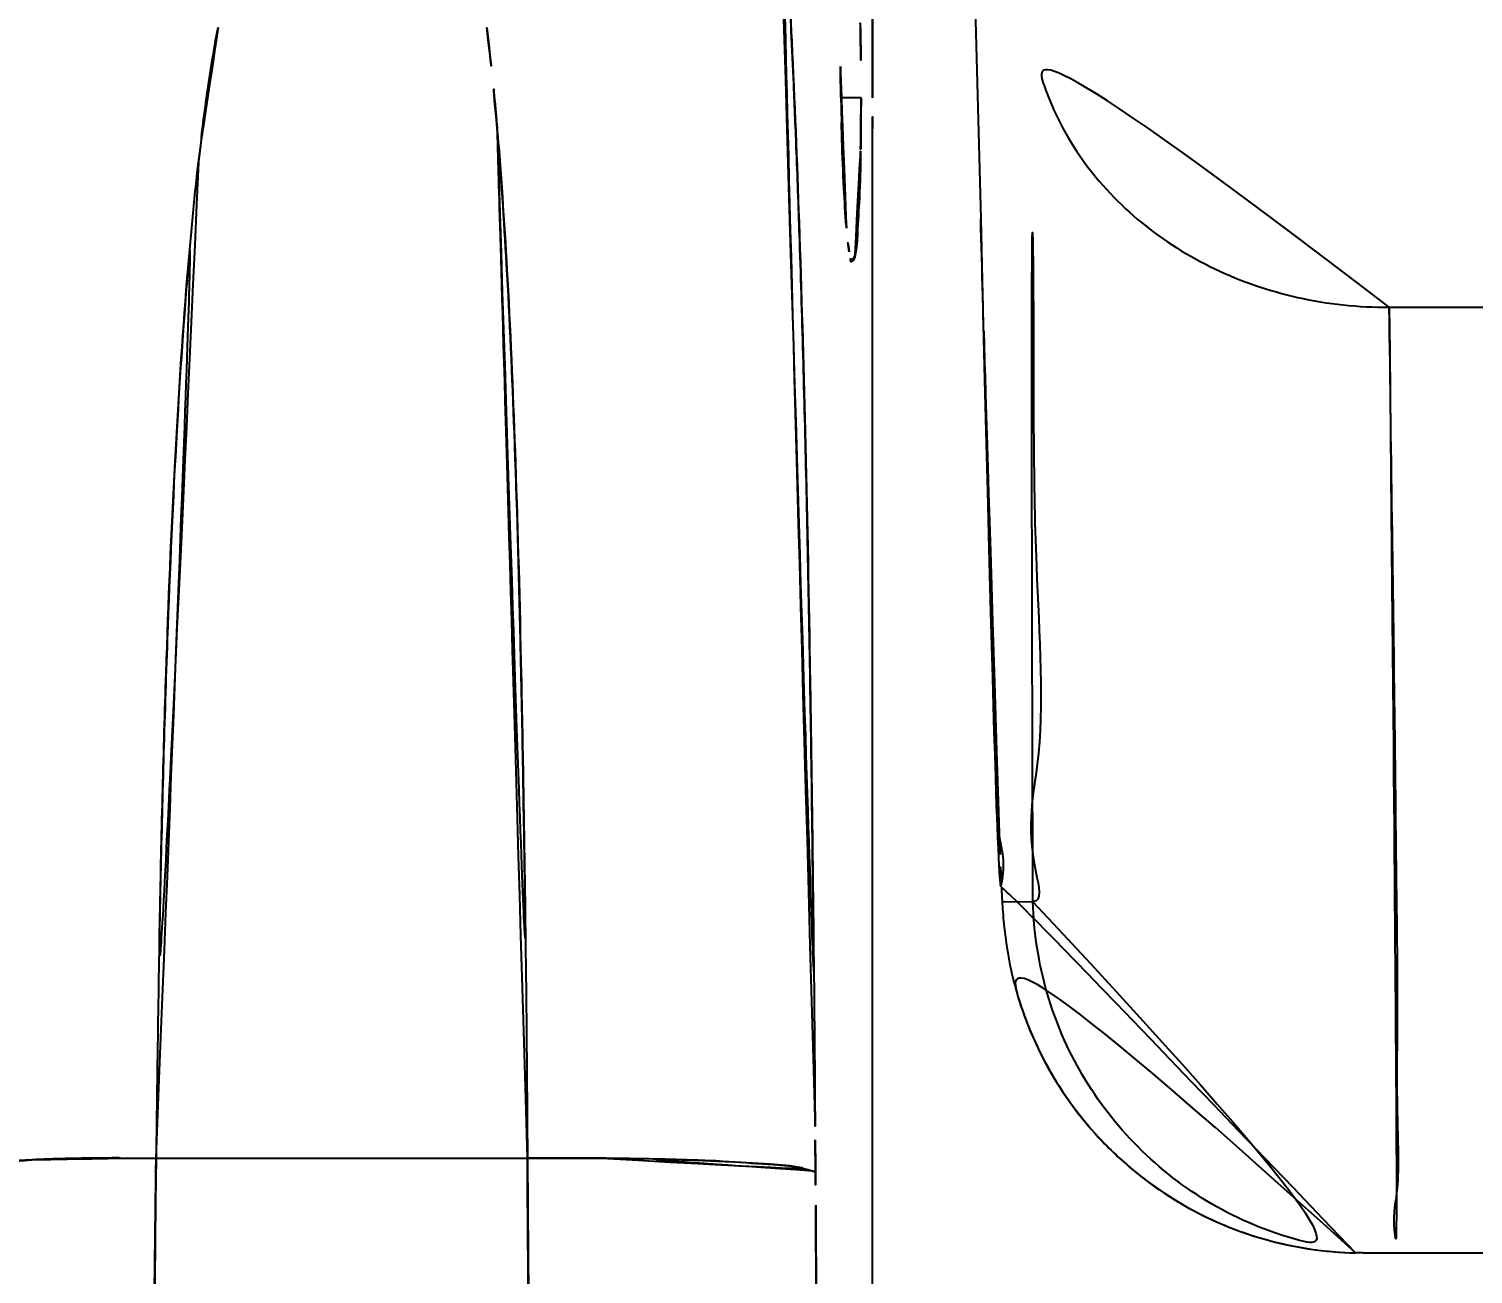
# Model space of a CAD drawing. Extents: x 16296660632 to 16296668616, y -37409619871 to -37409616241.
# Drawn here: x 16296666410.42 to 16296666450.61, y -37409616647.43 to -37409616612.79 of the extents above; entities that cross this region are included whole.
import ezdxf

# ---------------------------------------------------------------- set-up
doc = ezdxf.new("R2010")
doc.units = 0
doc.header["$LTSCALE"] = 10
doc.header["$MEASUREMENT"] = 0
doc.header["$PDMODE"] = 3
doc.header["$PDSIZE"] = -10
doc.layers.get('0').update_dxf_attribs({"linetype": 'CONTINUOUS'})
doc.layers.get('DEFPOINTS').update_dxf_attribs({"linetype": 'CONTINUOUS'})
doc.styles.add('Daelim Dimension', font='')
doc.styles.get('Daelim Dimension').set_extended_font_data('나눔고딕')
doc.dimstyles.new('DEFAULT', dxfattribs={"dimscale": 2, "dimtxt": 2, "dimasz": 2, "dimexe": 0, "dimexo": 2, "dimgap": 1, "dimtad": 1, "dimdec": 1, "dimzin": 9, "dimdsep": 46, "dimtxsty": 'Daelim Dimension', "dimcen": 0.5, "dimclrd": 252, "dimclre": 252, "dimclrt": 3, "dimadec": 1, "dimazin": 0, "dimtfac": 1, "dimtdec": 1, "dimtix": 1, "dimtmove": 0, "dimatfit": 3, "dimfxl": 1, "dimtolj": 1, "dimtzin": 1, "dimlwd": 9, "dimlwe": 9, "dimarcsym": 0})

# ---------------------------------------------------------------- blocks, each defined once
blk = doc.blocks.new('*D16')
at = {"color": 5, "lineweight": 9, "transparency": 16777216}
for p, q in [((16296666467.47109, -37409616640.80376), (16296666467.47109, -37409616937.17432)), ((16296666147.47109, -37409616641.1646), (16296666147.47109, -37409616937.17432)), ((16296666151.47109, -37409616937.17432), (16296666463.47109, -37409616937.17432))]:
    blk.add_line(p, q, dxfattribs=at)
at = {"color": 5, "transparency": 16777216}
for points in [[(16296666151.47109, -37409616936.50766), (16296666151.47109, -37409616937.84099), (16296666147.47109, -37409616937.17432)], [(16296666463.47109, -37409616936.50766), (16296666463.47109, -37409616937.84099), (16296666467.47109, -37409616937.17432)]]:
    blk.add_solid(points, dxfattribs=at)
at = {"layer": 'DEFPOINTS', "color": 0, "transparency": 16777216}
for p in [(16296666467.47109, -37409616636.80376), (16296666147.47109, -37409616637.1646), (16296666467.47109, -37409616937.17432)]:
    blk.add_point(p, dxfattribs=at)
at = {"color": 7, "transparency": 16777216, "insert": (16296666291.23105, -37409616918.8224), "char_height": 30, "attachment_point": 5, "style": 'Daelim Dimension'}
blk.add_mtext('\\A1;320', dxfattribs=at)
blk = doc.blocks.new('*D17')
at = {"color": 5, "lineweight": 9, "ltscale": 0.5, "transparency": 16777216}
for p, q in [((16296666587.9219, -37409616506.424438), (16296666624.81945, -37409616506.424438)), ((16296666624.81945, -37409616510.424438), (16296666624.81945, -37409616827.794708)), ((16296666313.128599, -37409616831.794708), (16296666624.81945, -37409616831.794708))]:
    blk.add_line(p, q, dxfattribs=at)
at = {"color": 5, "ltscale": 0.5, "transparency": 16777216}
for points in [[(16296666624.152781, -37409616510.424438), (16296666625.486111, -37409616510.424438), (16296666624.81945, -37409616506.424438)], [(16296666624.152781, -37409616827.794708), (16296666625.486111, -37409616827.794708), (16296666624.81945, -37409616831.794708)]]:
    blk.add_solid(points, dxfattribs=at)
at = {"layer": 'DEFPOINTS', "color": 0, "ltscale": 0.5, "transparency": 16777216}
for p in [(16296666583.9219, -37409616506.424438), (16296666309.128599, -37409616831.794708), (16296666624.81945, -37409616831.794708)]:
    blk.add_point(p, dxfattribs=at)
at = {"color": 7, "ltscale": 0.5, "transparency": 16777216, "insert": (16296666606.46752, -37409616669.109573), "char_height": 30, "attachment_point": 5, "rotation": 90, "style": 'Daelim Dimension'}
blk.add_mtext('\\A1;325', dxfattribs=at)

msp = doc.modelspace()

# ---------------------------------------------------------------- linework, layer by layer
at = {"linetype": 'Continuous'}
for p, q in [((16296666436.416691, -37409616599.508171), (16296666436.908381, -37409616618.071091)), ((16296666433.578119, -37409616614.704773), (16296666433.01774, -37409616614.704773)), ((16296666436.90847, -37409616618.068062), (16296666436.908381, -37409616618.071083)), ((16296666448.275391, -37409616620.534592), (16296666456.568871, -37409616620.534653)), ((16296666438.360769, -37409616637.071617), (16296666437.52215, -37409616637.086166)), ((16296666413.964081, -37409616644.205704), (16296666424.29635, -37409616644.205704)), ((16296666447.54738, -37409616646.844009), (16296666447.336069, -37409616646.841782)), ((16296666447.54738, -37409616646.844009), (16296666457.441681, -37409616646.844009))]:
    msp.add_line(p, q, dxfattribs=at)
for points, start_tangent, end_tangent in [([(16296666447.727539, -37409616583.636887), (16296666447.88275, -37409616594.980858), (16296666448.065359, -37409616607.284607), (16296666448.275391, -37409616620.534592)], (0.013022781, -0.9999152), (0.016300484, -0.999867138)), ([(16296666433.89782, -37409616614.704773), (16296666433.89777, -37409616612.625717), (16296666433.89777, -37409616604.037613), (16296666433.897779, -37409616595.622261), (16296666433.896721, -37409616593.802643)], (-0.000011228, 1), (-0.00061146, 0.999999813)), ([(16296666431.246241, -37409616606.699493), (16296666431.29108, -37409616607.240967), (16296666431.360781, -37409616608.17411), (16296666431.436069, -37409616609.29866), (16296666431.511681, -37409616610.514038), (16296666431.576321, -37409616611.654129), (16296666431.63633, -37409616612.851837), (16296666431.704941, -37409616614.341057), (16296666431.781811, -37409616616.217308), (16296666431.87104, -37409616618.696587), (16296666431.97257, -37409616622.072533), (16296666432.060749, -37409616625.634354), (16296666432.136761, -37409616629.441383), (16296666432.20063, -37409616633.482597), (16296666432.258101, -37409616638.346893), (16296666432.29907, -37409616643.086838)], (0.084374163, -0.996434143), (0.007425458, -0.999972431)), ([(16296666432.299271, -37409616643.086838), (16296666432.24815, -37409616637.338676), (16296666432.15398, -37409616630.442001), (16296666432.02232, -37409616623.993896), (16296666431.852961, -37409616618.166977), (16296666431.6493, -37409616613.126831), (16296666431.419491, -37409616609.019073), (16296666431.221769, -37409616606.399094)], (-0.006977251, 0.999975659), (-0.086083518, 0.996287924)), ([(16296666415.687469, -37409616612.748077), (16296666415.239321, -37409616615.678841), (16296666415.14123, -37409616616.505333)], (-0.188437902, -0.982085107), (-0.112849335, -0.993612111)), ([(16296666423.1635, -37409616612.748177), (16296666423.451191, -37409616615.541107)], (0.123790863, -0.99230833), (0.085046815, -0.996376956)), ([(16296666433.55724, -37409616612.620621), (16296666433.5665, -37409616613.142197), (16296666433.578119, -37409616614.704773)], (0.020313896, -0.999793652), (0.000025145, -1)), ([(16296666433.5728, -37409616613.653587), (16296666433.566231, -37409616613.128273), (16296666433.557249, -37409616612.620621)], (-0.009910787, 0.999950887), (-0.020194548, 0.999796069)), ([(16296666448.275391, -37409616620.534714), (16296666445.72661, -37409616620.258667), (16296666443.419399, -37409616619.464287), (16296666441.37989, -37409616618.175484), (16296666439.746309, -37409616616.43866), (16296666438.671169, -37409616614.368111), (16296666438.249559, -37409616612.083069)], (-0.999992229, -0.003942248), (-0.029426284, 0.999566953)), ([(16296666433.172331, -37409616618.329964), (16296666433.10202, -37409616617.269043), (16296666433.046341, -37409616615.891808), (16296666433.011589, -37409616614.353111), (16296666432.999941, -37409616612.789017)], (-0.0764628, 0.997072435), (-0.000065851, 0.999999998)), ([(16296666415.14201, -37409616616.505417), (16296666415.249861, -37409616615.608337), (16296666415.68749, -37409616612.748367)], (0.113648244, 0.99352105), (0.183493947, 0.98302084)), ([(16296666423.451361, -37409616615.541092), (16296666423.16349, -37409616612.748077)], (-0.08395253, 0.996469755), (-0.126905241, 0.991914845)), ([(16296666433.00526, -37409616613.84021), (16296666433.011829, -37409616614.365532), (16296666433.03257, -37409616615.391373)], (0.009910787, -0.999950887), (0.025135096, -0.999684064)), ([(16296666433.578119, -37409616614.704773), (16296666433.56736, -37409616616.136658), (16296666433.566851, -37409616616.182243)], (-0.000243999, -0.99999997), (-0.011277887, -0.999936403)), ([(16296666433.897829, -37409616615.568199), (16296666433.89782, -37409616614.704773)], (-0.000003587, 1), (-0.000011228, 1)), ([(16296666438.360769, -37409616637.071617), (16296666438.443609, -37409616636.254509), (16296666438.48246, -37409616633.24247), (16296666438.45746, -37409616627.732063), (16296666438.37134, -37409616620.234337), (16296666438.24958, -37409616612.083717)], (0.999999143, 0.001309316), (-0.016080848, 0.999870695)), ([(16296666423.451191, -37409616615.541107), (16296666423.460489, -37409616615.650787), (16296666423.716129, -37409616619.333107), (16296666423.9319, -37409616624.022903), (16296666424.101271, -37409616629.804947), (16296666424.221239, -37409616636.555962), (16296666424.29637, -37409616644.207283)], (0.085046815, -0.996376956), (0.0067124, -0.999977472)), ([(16296666433.03257, -37409616615.391373), (16296666433.04608, -37409616615.883629), (16296666433.099871, -37409616617.227402), (16296666433.169001, -37409616618.291168), (16296666433.17202, -37409616618.329987)], (0.025135096, -0.999684064), (0.078341389, -0.99692659)), ([(16296666424.29635, -37409616644.205704), (16296666424.230221, -37409616637.234047), (16296666424.122141, -37409616630.74511), (16296666423.961599, -37409616624.858414), (16296666423.739149, -37409616619.750557), (16296666423.463209, -37409616615.682831), (16296666423.451361, -37409616615.541092)], (-0.006294258, 0.999980191), (-0.08395253, 0.996469755)), ([(16296666433.897779, -37409616759.193558), (16296666433.897779, -37409616745.418861), (16296666433.897779, -37409616732.100067), (16296666433.897779, -37409616719.215233), (16296666433.89777, -37409616706.757019), (16296666433.89777, -37409616694.718117), (16296666433.89777, -37409616683.091248), (16296666433.89777, -37409616671.869072), (16296666433.89777, -37409616661.044296), (16296666433.89777, -37409616650.609627), (16296666433.89777, -37409616640.557739), (16296666433.89777, -37409616630.881317), (16296666433.89777, -37409616621.57309), (16296666433.897829, -37409616615.568199)], (-0.000000034, 1), (-0.000003587, 1)), ([(16296666433.411619, -37409616619.077797), (16296666433.478201, -37409616618.481216), (16296666433.531981, -37409616617.494263), (16296666433.566231, -37409616616.20314), (16296666433.566469, -37409616616.182243)], (0.27681604, 0.960922931), (0.011532237, 0.999933502)), ([(16296666433.566851, -37409616616.182243), (16296666433.53581, -37409616617.391457), (16296666433.48311, -37409616618.415489)], (-0.011277887, -0.999936403), (-0.014840313, -0.999889876)), ([(16296666415.14123, -37409616616.505333), (16296666414.82873, -37409616619.737221), (16296666414.49218, -37409616624.818497), (16296666414.241289, -37409616630.712067), (16296666414.07387, -37409616637.214233), (16296666413.964081, -37409616644.205704)], (-0.112849335, -0.993612111), (-0.011247362, -0.999936746)), ([(16296666413.964081, -37409616644.205879), (16296666414.084761, -37409616636.538132), (16296666414.27457, -37409616629.774246), (16296666414.538521, -37409616623.964981), (16296666414.867649, -37409616619.270828), (16296666415.14201, -37409616616.505417)], (0.010835946, 0.999941289), (0.113648244, 0.99352105)), ([(16296666436.90839, -37409616618.06498), (16296666437.02524, -37409616622.373421), (16296666437.140129, -37409616626.407913), (16296666437.24799, -37409616629.993271), (16296666437.344049, -37409616632.971558), (16296666437.424, -37409616635.209503), (16296666437.48415, -37409616636.602318), (16296666437.52215, -37409616637.086166)], (0.026472697, -0.999649537), (0.999488218, -0.031989102)), ([(16296666433.248871, -37409616618.993797), (16296666433.172331, -37409616618.329964)], (-0.155123707, 0.987895053), (-0.0764628, 0.997072435)), ([(16296666433.48311, -37409616618.415489), (16296666433.41136, -37409616619.073723), (16296666433.41033, -37409616619.077431)], (-0.014840313, -0.999889876), (-0.267969086, -0.963427511)), ([(16296666433.33079, -37409616619.260536), (16296666433.248871, -37409616618.993797)], (-0.947056673, -0.32106644), (-0.155123707, 0.987895053)), ([(16296666433.33507, -37409616619.257538), (16296666433.409069, -37409616619.086578), (16296666433.411619, -37409616619.077797)], (0.805533235, 0.592550595), (0.276816848, 0.960922698)), ([(16296666433.41033, -37409616619.077431), (16296666433.330811, -37409616619.260529)], (-0.267969086, -0.963427511), (-0.946412922, -0.322959102)), ([(16296666437.444759, -37409616635.762657), (16296666437.418091, -37409616635.078499), (16296666437.38603, -37409616634.201317), (16296666437.347401, -37409616633.08535), (16296666437.300961, -37409616631.677872), (16296666437.245371, -37409616629.919083), (16296666437.179291, -37409616627.743057), (16296666437.10149, -37409616625.081383), (16296666437.01116, -37409616621.871132), (16296666436.908421, -37409616618.07106)], (-0.040429422, 0.999182397), (-0.026468035, 0.99964966)), ([(16296666448.275391, -37409616620.534592), (16296666448.361151, -37409616626.807442), (16296666448.43248, -37409616632.14946), (16296666448.48053, -37409616636.620262), (16296666448.50609, -37409616640.265907), (16296666448.50946, -37409616643.110901), (16296666448.490499, -37409616645.163612), (16296666448.44853, -37409616646.41732), (16296666448.38674, -37409616646.844009)], (0.013770612, -0.999905181), (-0.999999924, 0.000389662)), ([(16296666437.473841, -37409616636.44352), (16296666437.46714, -37409616636.293991), (16296666437.444759, -37409616635.762657)], (-0.04555725, 0.998961729), (-0.040429422, 0.999182397)), ([(16296666447.33606, -37409616646.842003), (16296666444.78471, -37409616646.456253), (16296666442.682289, -37409616645.585297), (16296666441.18067, -37409616644.564468), (16296666440.177799, -37409616643.617996), (16296666439.51729, -37409616642.824257), (16296666439.07678, -37409616642.185707), (16296666438.54422, -37409616641.235703), (16296666438.066851, -37409616640.090103), (16296666437.79311, -37409616639.154243), (16296666437.622629, -37409616638.278267), (16296666437.55254, -37409616637.704453), (16296666437.523319, -37409616637.34948), (16296666437.504129, -37409616637.045059), (16296666437.486401, -37409616636.709007), (16296666437.473841, -37409616636.44352)], (-0.999777926, 0.021073662), (-0.04555725, 0.998961729)), ([(16296666438.36092, -37409616637.077118), (16296666438.75655, -37409616639.615601), (16296666439.740709, -37409616641.897202), (16296666441.28516, -37409616643.896622), (16296666443.33234, -37409616645.477226), (16296666445.746269, -37409616646.490173), (16296666448.38674, -37409616646.844009)], (0.026176081, -0.999657348), (1, -0.000000014)), ([(16296666447.336069, -37409616646.841759), (16296666445.001789, -37409616646.515556), (16296666442.69383, -37409616645.591347), (16296666440.653919, -37409616644.099358), (16296666439.02033, -37409616642.094391), (16296666437.94455, -37409616639.708023), (16296666437.521561, -37409616637.077118)], (-0.999774036, 0.021257413), (-0.026176081, 0.999657348)), ([(16296666432.29907, -37409616643.086838), (16296666432.30352, -37409616643.696899)], (0.007425458, -0.999972431), (0.007159631, -0.99997437)), ([(16296666432.309059, -37409616644.594971), (16296666432.299271, -37409616643.086838)], (-0.006015661, 0.999981906), (-0.006977251, 0.999975659)), ([(16296666432.30352, -37409616643.696899), (16296666432.30979, -37409616644.594963)], (0.007159631, -0.99997437), (0.006829635, -0.999976678)), ([(16296666409.27844, -37409616644.355614), (16296666409.638201, -37409616644.311493), (16296666410.413469, -37409616644.258087), (16296666410.508631, -37409616644.253326)], (0.983779117, 0.179384082), (0.998840829, 0.048135211)), ([(16296666410.50864, -37409616644.253471), (16296666410.44931, -37409616644.256393), (16296666409.655161, -37409616644.309769), (16296666409.278419, -37409616644.355453)], (-0.998844912, -0.048050412), (-0.983623323, -0.180236398)), ([(16296666410.508631, -37409616644.253326), (16296666411.443621, -37409616644.221153), (16296666412.655701, -37409616644.203308), (16296666413.964081, -37409616644.205879)], (0.998840829, 0.048135211), (0.999952956, -0.009699802)), ([(16296666413.971201, -37409616644.207474), (16296666412.66501, -37409616644.204147), (16296666411.48007, -37409616644.220703), (16296666410.50864, -37409616644.253471)], (-0.999947048, 0.010290851), (-0.998844912, -0.048050412)), ([(16296666413.964081, -37409616644.205879), (16296666413.81794, -37409616656.736343), (16296666413.805531, -37409616657.831802)], (-0.013134189, -0.999913743), (-0.011340943, -0.999935689)), ([(16296666424.29425, -37409616644.207428), (16296666424.38336, -37409616656.845543), (16296666424.407841, -37409616660.4785)], (0.006135946, -0.999981175), (0.006286402, -0.99998024)), ([(16296666424.29637, -37409616644.207283), (16296666426.3034, -37409616644.209663), (16296666426.36397, -37409616644.21022)], (0.999981319, 0.00611244), (0.999954116, -0.009579413)), ([(16296666426.36397, -37409616644.210312), (16296666424.29425, -37409616644.207428)], (-0.999954496, 0.009539738), (-0.999981213, -0.006129685)), ([(16296666426.36397, -37409616644.21022), (16296666428.12365, -37409616644.239662), (16296666429.740049, -37409616644.296227), (16296666431.047609, -37409616644.377724), (16296666431.928631, -37409616644.479156), (16296666432.23868, -37409616644.567993)], (0.999954116, -0.009579413), (0.93996054, -0.341283143)), ([(16296666432.23885, -37409616644.567268), (16296666431.950439, -37409616644.482857), (16296666431.14011, -37409616644.385597), (16296666429.89982, -37409616644.304001), (16296666428.27536, -37409616644.243683), (16296666426.36397, -37409616644.210312)], (-0.937702673, 0.347438766), (-0.999954496, 0.009539738)), ([(16296666432.23868, -37409616644.567993), (16296666432.309059, -37409616644.594971)], (0.93996054, -0.341283144), (0.927104071, -0.374804004)), ([(16296666432.30891, -37409616644.59478), (16296666432.23885, -37409616644.567268)], (-0.923433602, 0.383758234), (-0.937702673, 0.347438767)), ([(16296666432.30979, -37409616644.594963), (16296666432.31596, -37409616645.515541)], (0.006829635, -0.999976678), (0.006595212, -0.999978251)), ([(16296666432.31596, -37409616645.515541), (16296666432.34094, -37409616649.346291), (16296666432.39011, -37409616656.138268), (16296666432.39085, -37409616656.239601)], (0.006595212, -0.999978251), (0.007266121, -0.999973601))]:
    msp.add_spline(points, degree=3, dxfattribs=dict(at, start_tangent=start_tangent, end_tangent=end_tangent))

# ---------------------------------------------------------------- dimensions: what is measured, and where the dimension line sits
at = {"color": 5, "ltscale": 0.5}
dim = msp.add_linear_dim(base=(16296666624.81945, -37409616831.794708), p1=(16296666583.9219, -37409616506.424438), p2=(16296666309.128599, -37409616831.794708), angle=90, dimstyle='DEFAULT', override={"dimtxt": 15, "dimdec": 0, "dimclrd": 5, "dimclre": 5, "dimclrt": 7}, dxfattribs=at)
dim.commit()
dim.dimension.update_dxf_attribs({"geometry": '*D17', "text_midpoint": (16296666606.46752, -37409616669.109573)})
at = {"color": 5}
dim = msp.add_linear_dim(base=(16296666467.47109, -37409616937.174316), p1=(16296666147.47109, -37409616637.164597), p2=(16296666467.47109, -37409616636.803757), dimstyle='DEFAULT', override={"dimtxt": 15, "dimclrd": 5, "dimclre": 5, "dimclrt": 7}, dxfattribs=at)
dim.commit()
dim.dimension.update_dxf_attribs({"geometry": '*D16', "text_midpoint": (16296666291.23105, -37409616937.174316), "dimtype": 160})

doc.saveas('drawing.dxf')
